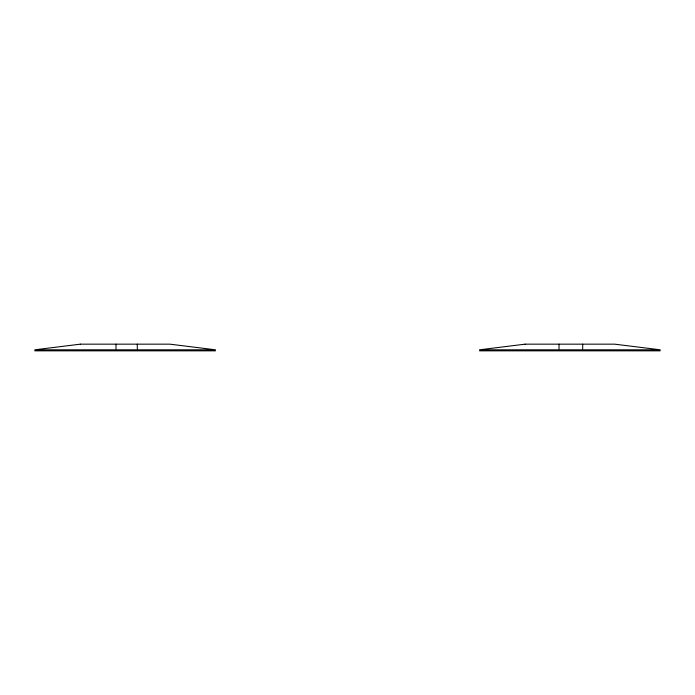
<?xml version="1.0" encoding="UTF-8"?>
<svg xmlns="http://www.w3.org/2000/svg" width="695" height="695" viewBox="0 0 695 695"><rect width="100%" height="100%" fill="white"/><g stroke="black" fill="none" stroke-linecap="round" stroke-linejoin="round"><path stroke-width="1.04" d="M34.75 350.836L215.493 350.836M479.507 350.836L660.25 350.836M582.688 344.164L582.688 348.933M559.015 344.164L559.015 348.933M137.297 344.164L137.297 348.933M116.004 344.164L116.004 348.933M80.325 344.164L34.75 349.811L215.493 349.811L169.919 344.164L80.325 344.164M525.081 344.164L479.507 349.811L660.25 349.811L614.675 344.164L525.081 344.164"/></g></svg>
